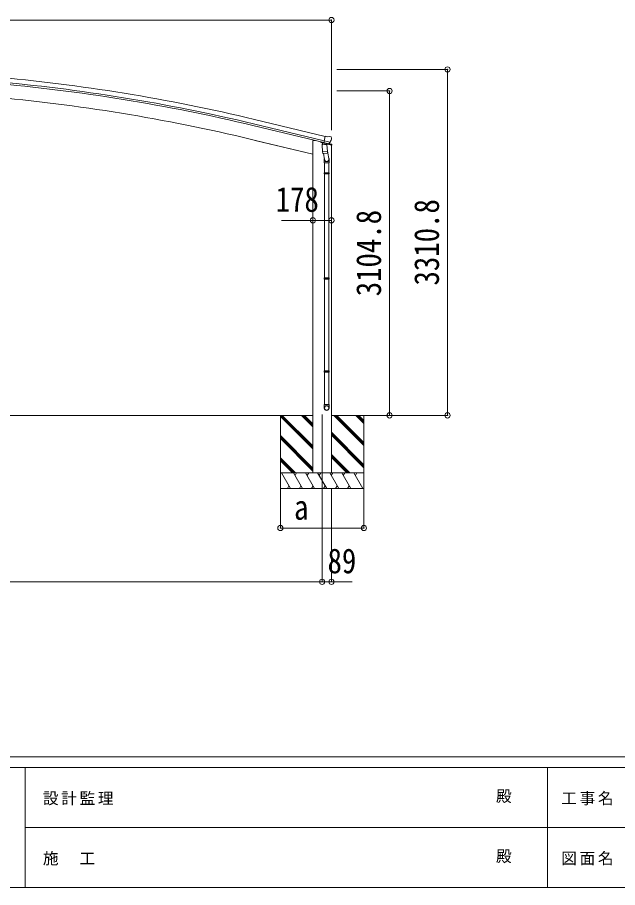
# Model space of a CAD drawing. Units: millimetres at full size. Extents: x -13976 to 14131, y -9754 to 9646.
# Drawn here: x -5745 to 1, y -9754 to -1426 of the extents above; entities that cross this region are included whole.
import ezdxf
from ezdxf.enums import TextEntityAlignment as Align

# ---------------------------------------------------------------- set-up
doc = ezdxf.new("R2010")
doc.units = ezdxf.units.MM
doc.header["$LTSCALE"] = 50
doc.header["$PDMODE"] = 32
doc.header["$PDSIZE"] = 50
for name, color, linetype, lineweight in [('0-0_0', 7, 'Continuous', 9), ('0-1_本体', 4, 'Continuous', 9), ('0-2_部品', 7, 'Continuous', 9), ('0-8_PARTS2', 2, 'Continuous', 9), ('0-A_寸法', 6, 'Continuous', 9), ('F-0_240', 7, 'Continuous', 9)]:
    doc.layers.add(name, color=color, linetype=linetype, lineweight=lineweight)
doc.styles.add('ＭＳ ゴシック', font='')
doc.styles.get('ＭＳ ゴシック').set_extended_font_data('MS Gothic')

msp = doc.modelspace()

# ---------------------------------------------------------------- linework, layer by layer
at = {"layer": '0-0_0'}
for p, q in [((-10538.43, -5235.24), (-2916.43, -5235.24)), ((-3227.43, -5235.23), (-3227.43, -5935.23)), ((-2916.43, -5555.74), (-3227.43, -5244.75)), ((-2916.43, -5541.6), (-3222.8, -5235.24)), ((-2916.43, -5527.46), (-3208.65, -5235.24)), ((-2916.43, -5343.61), (-3024.82, -5235.23)), ((-2916.43, -5329.47), (-3010.67, -5235.23)), ((-2916.43, -5315.33), (-2996.53, -5235.23)), ((-2738.43, -5235.23), (-2046.8, -5235.23)), ((-2427.43, -5524.24), (-2716.45, -5235.23)), ((-2427.43, -5510.1), (-2702.31, -5235.23)), ((-2427.43, -5495.96), (-2688.16, -5235.23)), ((-2427.43, -5312.11), (-2504.32, -5235.23)), ((-2427.43, -5297.97), (-2490.17, -5235.23)), ((-2476.02, -5235.24), (-2476.03, -5235.23)), ((-2427.43, -5283.83), (-2476.01, -5235.25)), ((-2427.43, -5235.23), (-2427.43, -5935.23)), ((-2427.43, -5708.09), (-2738.43, -5397.09)), ((-2427.43, -5722.23), (-2738.43, -5411.24)), ((-2916.43, -5739.59), (-3227.43, -5428.59)), ((-2916.43, -5753.73), (-3227.43, -5442.74)), ((-2916.43, -5767.88), (-3227.43, -5456.88)), ((-2427.43, -5736.38), (-2738.43, -5425.38)), ((-3082.92, -5785.23), (-3227.43, -5640.72)), ((-3097.07, -5785.23), (-3227.43, -5654.87)), ((-2562.42, -5785.23), (-2738.43, -5609.23)), ((-2576.57, -5785.23), (-2738.43, -5623.37)), ((-2590.71, -5785.23), (-2738.43, -5637.51)), ((-3111.21, -5785.23), (-3227.43, -5669.01)), ((-3227.43, -5785.23), (-2427.43, -5785.23)), ((-3130.54, -5935.23), (-3217.15, -5785.23)), ((-3015.07, -5935.23), (-3101.68, -5785.23)), ((-3071.67, -5785.23), (-3086.67, -5811.21)), ((-2899.6, -5935.23), (-2986.2, -5785.23)), ((-2971.2, -5811.21), (-2956.2, -5785.23)), ((-2784.13, -5935.23), (-2870.73, -5785.23)), ((-2855.73, -5811.21), (-2840.73, -5785.23)), ((-2668.66, -5935.23), (-2755.26, -5785.23)), ((-2740.26, -5811.22), (-2725.26, -5785.23)), ((-2553.19, -5935.23), (-2639.79, -5785.23)), ((-2624.79, -5811.22), (-2609.79, -5785.23)), ((-2437.72, -5935.23), (-2524.32, -5785.23)), ((-2509.32, -5811.21), (-2494.32, -5785.23)), ((-3145.54, -5909.25), (-3160.54, -5935.23)), ((-3030.07, -5909.25), (-3045.07, -5935.23)), ((-2914.6, -5909.25), (-2929.6, -5935.23)), ((-2799.13, -5909.25), (-2814.13, -5935.23)), ((-2683.66, -5909.25), (-2698.66, -5935.23)), ((-2568.19, -5909.25), (-2583.19, -5935.23)), ((-2427.43, -5935.23), (-3227.43, -5935.23))]:
    msp.add_line(p, q, dxfattribs=at)
at = {"layer": '0-1_本体'}
for p, q in [((-3476, -2402.31), (-2797.83, -2564.9)), ((-3489.99, -2460.65), (-2811.83, -2623.24)), ((-3486.06, -2444.29), (-2807.91, -2606.88)), ((-3454.4, -2606.02), (-3503.78, -2594.16)), ((-3454.39, -2606.04), (-3503.77, -2594.18)), ((-2916.43, -2735.17), (-3454.4, -2606.02)), ((-2916.43, -2735.19), (-3454.39, -2606.04)), ((-2916.42, -2605.23), (-2916.42, -5785.23)), ((-2738.42, -2642.18), (-2738.42, -5785.23))]:
    msp.add_line(p, q, dxfattribs=at)
msp.add_lwpolyline([(-2916.33, -2605.23), (-2892.33, -2605.23), (-2738.42, -2642.18)], dxfattribs=at)
for centre, radius, start, end in [((-7505.51, -19267.41), 17339.81, 76.56246, 84.97235), ((-7505.51, -19267.41), 17279.81, 76.56261, 84.9722), ((-7505.51, -19267.41), 17296.63, 76.56261, 84.9722), ((-7501.78, -19247.03), 17126.06, 76.5, 84.99997), ((-7501.77, -19247.05), 17126.06, 76.5, 84.99997)]:
    msp.add_arc(centre, radius, start, end, dxfattribs=at)
at = {"layer": '0-2_部品'}
for p, q in [((-2771.43, -2569.19), (-2797.36, -2562.97)), ((-2771.43, -2569.19), (-2758.17, -2566.49)), ((-2743.69, -2569.68), (-2756.87, -2566.52)), ((-2740.59, -2571.93), (-2736.74, -2578.23)), ((-2736.37, -2580.51), (-2736.65, -2581.66)), ((-2839.79, -2616.54), (-2839.79, -2619.76)), ((-2817.07, -2629.16), (-2835.96, -2624.62)), ((-2827.5, -2646.37), (-2781.81, -2643.17)), ((-2822.83, -2713.21), (-2827.5, -2646.37)), ((-2813.09, -2624.6), (-2826.4, -2639.92)), ((-2826.4, -2639.92), (-2825.96, -2646.26)), ((-2812.14, -2624.53), (-2813.09, -2624.6)), ((-2809.06, -2627.01), (-2810.59, -2626.64)), ((-2772.36, -2635.82), (-2809.06, -2627.01)), ((-2750.43, -2620.81), (-2807.93, -2607.01)), ((-2803.11, -2628.83), (-2802.09, -2643.44)), ((-2774.9, -2637.83), (-2800.71, -2644.26)), ((-2783.59, -2639.99), (-2783.36, -2643.28)), ((-2781.81, -2643.17), (-2777.14, -2710.01)), ((-2735.24, -2648.8), (-2777.94, -2638.55)), ((-2769.99, -2636.29), (-2777.51, -2634.49)), ((-2774.19, -2636.05), (-2774.14, -2636.79)), ((-2770.83, -2636.18), (-2772.36, -2635.82)), ((-2767.28, -2635.72), (-2750.9, -2621.23)), ((-2763.84, -2632.68), (-2737.54, -2639)), ((-2735.24, -2641.91), (-2735.24, -2648.8)), ((-2822.83, -2713.21), (-2777.14, -2710.01)), ((-2822.82, -2713.2), (-2821.93, -2725.9)), ((-2778.12, -2724.61), (-2819.82, -2727.53)), ((-2814.39, -2727.15), (-2803.66, -2790.74)), ((-2778.87, -2685.24), (-2762.96, -2781.41)), ((-2776.28, -2722.48), (-2777.15, -2710.01)), ((-2776.68, -2723.83), (-2776.68, -2723.83)), ((-2806.81, -2783.92), (-2806.81, -2818.58)), ((-2806.81, -2818.58), (-2760.81, -2818.58)), ((-2804.81, -2818.58), (-2804.81, -2912.58)), ((-2762.81, -2818.58), (-2762.81, -2912.58)), ((-2760.81, -2818.58), (-2760.81, -2784.22)), ((-2806.81, -2914.58), (-2805.81, -2912.58)), ((-2806.81, -2914.58), (-2760.81, -2914.58)), ((-2806.81, -2914.58), (-2806.81, -2922.58)), ((-2805.81, -2912.58), (-2761.81, -2912.58)), ((-2760.81, -2914.58), (-2761.81, -2912.58)), ((-2806.81, -2922.58), (-2760.81, -2922.58)), ((-2806.81, -2922.58), (-2805.81, -2924.58)), ((-2805.81, -2924.58), (-2761.81, -2924.58)), ((-2804.81, -2924.58), (-2804.81, -3918.76)), ((-2762.81, -2924.58), (-2762.81, -3918.76)), ((-2806.81, -3920.76), (-2805.81, -3918.76)), ((-2806.81, -3920.76), (-2760.81, -3920.76)), ((-2806.81, -3920.76), (-2806.81, -3928.76)), ((-2806.81, -3928.76), (-2760.81, -3928.76)), ((-2806.81, -3928.76), (-2805.81, -3930.76)), ((-2805.81, -3918.76), (-2761.81, -3918.76)), ((-2805.81, -3930.76), (-2761.81, -3930.76)), ((-2804.81, -3930.76), (-2804.81, -4808.95)), ((-2762.81, -3930.76), (-2762.81, -4808.95)), ((-2760.81, -3920.76), (-2761.81, -3918.76)), ((-2806.81, -4810.95), (-2805.81, -4808.95)), ((-2806.81, -4810.95), (-2760.81, -4810.95)), ((-2806.81, -4810.95), (-2806.81, -4818.95)), ((-2806.81, -4818.95), (-2760.81, -4818.95)), ((-2806.81, -4818.95), (-2805.81, -4820.95)), ((-2805.81, -4808.95), (-2761.81, -4808.95)), ((-2805.81, -4820.95), (-2761.81, -4820.95)), ((-2804.81, -4820.95), (-2804.81, -5130.95)), ((-2762.81, -4820.95), (-2762.81, -5130.95)), ((-2760.81, -4810.95), (-2761.81, -4808.95)), ((-2806.81, -5165.09), (-2806.81, -5130.95)), ((-2806.81, -5130.95), (-2760.81, -5130.95)), ((-2760.81, -5165.09), (-2760.81, -5130.95))]:
    msp.add_line(p, q, dxfattribs=at)
for points in [[(-2802.79, -2628.42), (-2812.51, -2626.08), (-2797.36, -2562.97)], [(-2802.79, -2628.42), (-2802.55, -2628.57), (-2777.79, -2634.51), (-2777.51, -2634.49)], [(-2750.16, -2620.24), (-2750.74, -2621.08), (-2750.9, -2621.23)], [(-2760.81, -2914.58), (-2760.81, -2922.58), (-2761.81, -2924.58)], [(-2760.81, -3920.76), (-2760.81, -3928.76), (-2761.81, -3930.76)], [(-2760.81, -4810.95), (-2760.81, -4818.95), (-2761.81, -4820.95)]]:
    msp.add_lwpolyline(points, dxfattribs=at)
for centre, radius, start, end in [((-2757.57, -2569.43), 3, 76.5, 101.5), ((-2933.46, -2534.41), 202.4, 334.90875, 346.5), ((-2744.86, -2574.54), 5, 31.5, 76.5), ((-2834.79, -2619.76), 5, 180, 256.5), ((-2810.47, -2626.15), 0.5, 221.23754, 256.5), ((-2803.71, -2628.91), 0.604, 7.79405, 79.40158), ((-2801.06, -2643.29), 1.03, 188.03431, 289.96103), ((-2775.14, -2636.86), 1, 284, 4), ((-2773.69, -2636.01), 0.5, 76.5, 184), ((-2770.71, -2635.7), 0.5, 256.5, 291.76246), ((-2738.24, -2641.91), 3, 0, 76.5), ((-2819.96, -2725.54), 2, 190.53157, 274), ((-2778.26, -2722.62), 2, 274, 322.59038), ((-2778.22, -2722.65), 1.95, 322.52234, 4.95983), ((-2790.81, -2784.22), 30, 0, 2.54858)]:
    msp.add_arc(centre, radius, start, end, dxfattribs=at)
for centre, major_axis, ratio, start_param, end_param in [((-2739.29, -2579.79), (1.57, -2.57), 0.99628, 0.7835347, 1.5707963), ((-2769.29, -2633.37), (0.73, -2.92), 0.997631, 5.8041905, 5.8929484), ((-2769.32, -2633.24), (-2.63, 3.16), 0.650902, 2.1145521, 2.1873627), ((-2769.27, -2633.47), (0.73, -2.92), 0.997631, 5.965759, 6.7621801), ((-2783.81, -2783.92), (-23, 0), 0.996195, 6.0000678, 10.0103449), ((-2783.81, -2783.92), (-21, 0), 0.996195, 0.3319459, 3.3482706), ((-2783.81, -5163.35), (23, 0), 0.996195, 6.2831853, 9.424778), ((-2783.81, -5165.09), (23, 0), 0.996195, 6.2831853, 9.424778), ((-2783.81, -5165.09), (0, -23.43), 0.981806, 4.712389, 7.8539816)]:
    msp.add_ellipse(centre, major_axis=major_axis, ratio=ratio, start_param=start_param, end_param=end_param, dxfattribs=at)
msp.add_ellipse((-2783.81, -5165.09), major_axis=(-21, 0), ratio=0.996195, dxfattribs=at)
at = {"layer": '0-8_PARTS2'}
msp.add_line((-2827.42, -5226.02), (-2827.42, -6076.27), dxfattribs=at)
at = {"layer": '0-A_寸法'}
for p, q in [((-2738.42, -1451.34), (-10716.45, -1451.34)), ((-2738.42, -1451.34), (-2738.42, -2506.16)), ((-1627.22, -1924.45), (-2686.67, -1924.45)), ((-1627.22, -5235.23), (-1627.22, -1924.45)), ((-2182.24, -2130.45), (-2686.67, -2130.45)), ((-2182.24, -5235.23), (-2182.24, -2130.45)), ((-2916.42, -3368.46), (-3216.42, -3368.46)), ((-2916.42, -3368.46), (-2738.42, -3368.46)), ((-2182.24, -5235.23), (-2686.57, -5235.23)), ((-1627.22, -5235.23), (-2182.24, -5235.23)), ((-3227.52, -6313.12), (-3227.52, -5938.72)), ((-2827.42, -6828.11), (-2827.42, -5938.72)), ((-2738.42, -6828.11), (-2738.42, -5938.72)), ((-2427.52, -6313.12), (-2427.52, -5938.72)), ((-2427.52, -6313.12), (-3227.52, -6313.12)), ((-10627.45, -6828.11), (-2827.42, -6828.11)), ((-2827.42, -6828.11), (-2738.42, -6828.11)), ((-2738.42, -6828.11), (-2538.42, -6828.11))]:
    msp.add_line(p, q, dxfattribs=at)
for p in [(-2738.42, -1451.34), (-1627.22, -1924.45), (-2182.24, -2130.45), (-2916.42, -3368.46), (-2738.42, -3368.46), (-2182.24, -5235.23), (-1627.22, -5235.23), (-3227.52, -6313.12), (-2427.52, -6313.12), (-2827.42, -6828.11), (-2738.42, -6828.11)]:
    msp.add_point(p, dxfattribs=at)
at = {"layer": 'F-0_240', "color": 5}
for p, q in [((-13975.76, -8504.43), (13424.24, -8504.43)), ((-13975.76, -8604.43), (8979.65, -8604.43)), ((-5670.35, -8604.43), (-5670.35, -9754.43)), ((-670.35, -8604.43), (-670.35, -9754.43)), ((-5670.35, -9179.43), (4579.65, -9179.43)), ((-13975.76, -9754.43), (13424.24, -9754.43))]:
    msp.add_line(p, q, dxfattribs=at)

# ---------------------------------------------------------------- texts
at = {"layer": '0-A_寸法', "color": 7, "style": 'ＭＳ ゴシック', "width": 0.85}
for s, p in [('178', (-3272.67, -3358.46)), ('a', (-3096.27, -6305.12)), ('89', (-2775.92, -6818.11))]:
    msp.add_text(s, height=238.3, dxfattribs=at).set_placement(p, align=Align.BOTTOM_LEFT)
for s, p in [('3310.8', (-1637.22, -3992.34)), ('3104.8', (-2192.24, -4095.34))]:
    msp.add_text(s, height=238.3, rotation=90, dxfattribs=at).set_placement(p, align=Align.BOTTOM_LEFT)
at = {"layer": 'F-0_240', "style": 'ＭＳ ゴシック'}
for p in [(-1163.21, -8966.93), (-1163.21, -9541.93)]:
    msp.add_text('殿', height=110, dxfattribs=at).set_placement(p, align=Align.BOTTOM_LEFT)
at = {"layer": 'F-0_240', "char_height": 110, "attachment_point": 7, "style": 'ＭＳ ゴシック'}
for s, insert in [('\\T1.17;設計監理', (-5501.48, -8966.93)), ('\\T1.17;工事名', (-538.51, -8966.93)), ('\\T1.17;施\u3000工', (-5501.48, -9541.93)), ('\\T1.17;図面名', (-538.51, -9541.93))]:
    msp.add_mtext(s, dxfattribs=dict(at, insert=insert))

doc.saveas('drawing.dxf')
